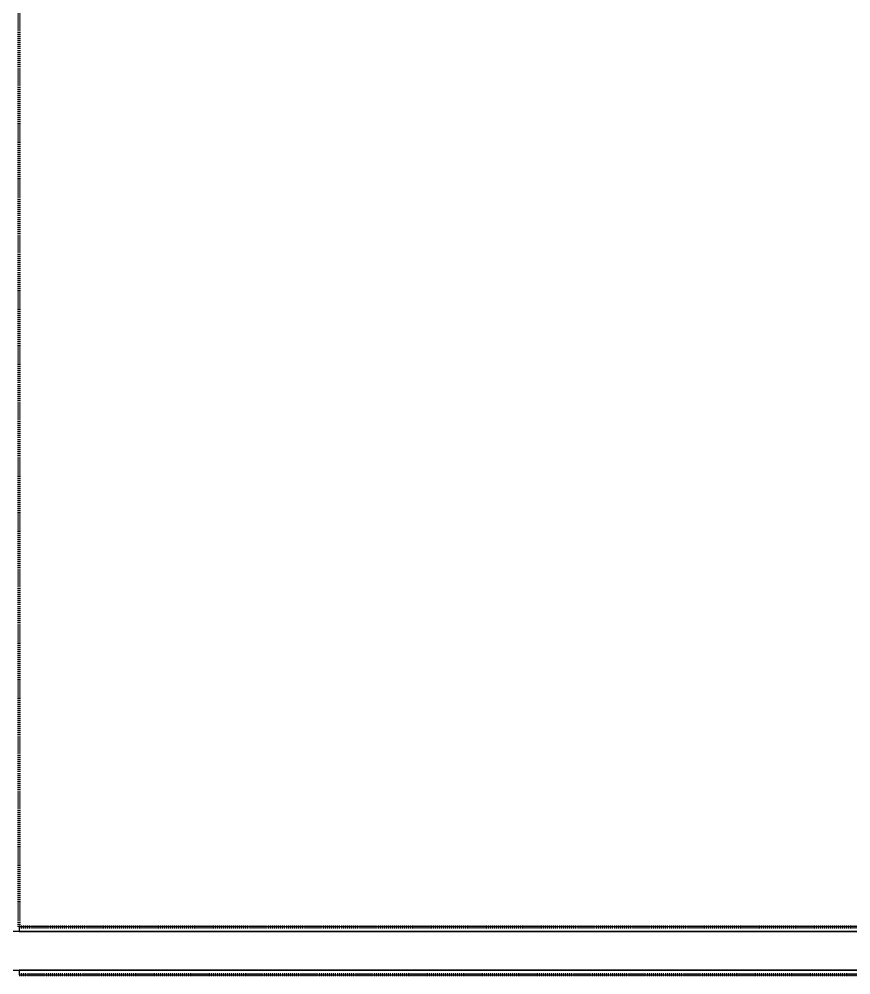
# Model space of a CAD drawing. Header units: millimetres. Extents: x -5300 to 98858, y -5196 to 93886.
# Drawn here: x 170 to 2762, y 82485 to 85465 of the extents above; entities that cross this region are included whole.
import ezdxf

# ---------------------------------------------------------------- set-up
doc = ezdxf.new("R2010")
doc.units = ezdxf.units.MM
doc.linetypes.add('Штрих', pattern=[6.35, 3.175, -3.175])
doc.linetypes.add('Штрих_2_', pattern=[6.35, 3.175, -3.175])
for name, color, linetype, lineweight, true_color in [('_Разделитель помещений_', 4, 'Штрих', 70, 0x00ffff), ('Стены', 7, 'Continuous', 18, 0x7f7f7f), ('Стены разрез', 7, 'Continuous', 50, 0x7f7f7f)]:
    doc.layers.add(name, color=color, linetype=linetype, lineweight=lineweight, true_color=true_color)

# ---------------------------------------------------------------- blocks, each defined once
blk = doc.blocks.new('СТВ_Перегородка_Кирпич 131732 - СТВ_Перегородка_Кирпич 2-245688-Подвал')
at = {"layer": 'Стены', "color": 254, "true_color": 0xd4d4d4}
blk.add_line((0, 82620), (5340, 82620), dxfattribs=at)
blk = doc.blocks.new('СТВ_Перегородка_Кирпич 131732 - СТВ_Перегородка_Кирпич 131732-245685-Подвал')
at = {"layer": 'Стены', "color": 254, "true_color": 0xd4d4d4}
for p, q in [((170, 82635), (170, 82635)), ((170, 82620), (170, 82620)), ((170, 82500), (170, 82500)), ((170, 82485), (170, 82485))]:
    blk.add_line(p, q, dxfattribs=at)
at = {"layer": 'Стены разрез', "color": 254, "lineweight": 25, "true_color": 0xd4d4d4}
for p, q in [((5340, 82620), (150, 82620)), ((5220, 82635), (170, 82635)), ((170, 82635), (170, 82620)), ((170, 82620), (5220, 82620)), ((150, 82500), (5340, 82500)), ((5355, 82500), (170, 82500)), ((170, 82500), (170, 82485)), ((170, 82485), (5355, 82485))]:
    blk.add_line(p, q, dxfattribs=at)
blk.add_blockref('СТВ_Перегородка_Кирпич 131732 - СТВ_Перегородка_Кирпич 2-245688-Подвал', (0, 0))

msp = doc.modelspace()

# ---------------------------------------------------------------- linework, layer by layer
at = {"layer": '_Разделитель помещений_', "color": 131, "linetype": 'Штрих_2_', "true_color": 0xaaffff}
for p, q in [((170, 82635), (170, 88375)), ((170, 82635), (5205, 82635)), ((5355, 82485), (170, 82485))]:
    msp.add_line(p, q, dxfattribs=at)

# ---------------------------------------------------------------- block references
at = {"layer": 'Стены', "color": 254, "true_color": 0xd4d4d4}
msp.add_blockref('СТВ_Перегородка_Кирпич 131732 - СТВ_Перегородка_Кирпич 131732-245685-Подвал', (0, 0), dxfattribs=at)

doc.saveas('drawing.dxf')
